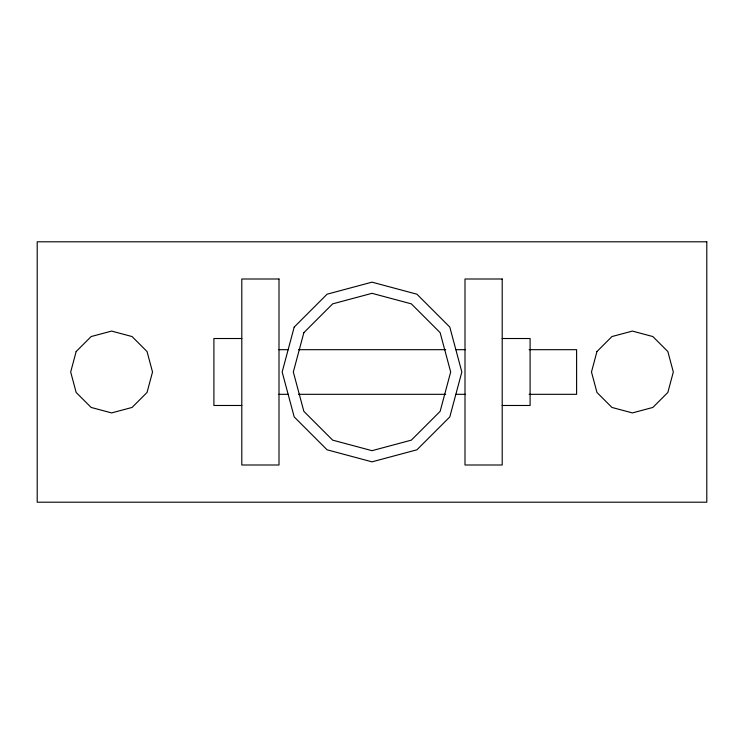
<?xml version="1.0" encoding="UTF-8"?>
<svg xmlns="http://www.w3.org/2000/svg" width="744" height="744" viewBox="0 0 744 744"><rect width="100%" height="100%" fill="white"/><g stroke="black" fill="none" stroke-linecap="round" stroke-linejoin="round"><path stroke-width="1.12" d="M241.8 338.52L213.9 338.52L213.9 405.48L241.8 405.48M502.2 338.52L530.1 338.52L530.1 405.48L502.2 405.48M278.87 349.68L288.142 349.68M298.567 349.68L445.693 349.68M456.119 349.68L465.391 349.68M529.105 349.68L576.6 349.68L576.6 394.32L529.105 394.32M278.87 394.32L288.142 394.32M298.567 394.32L445.693 394.32M456.119 394.32L465.391 394.32M76.158 351.54L70.68 372L76.158 392.46L91.14 407.442L111.6 412.92L132.06 407.442L147.042 392.46L152.52 372L147.042 351.54L132.06 336.558L111.6 331.08L91.14 336.558L76.158 351.54M294.196 327.081L282.162 372L294.196 416.919L327.081 449.804L372 461.838L416.919 449.804L449.804 416.919L461.838 372L449.804 327.081L416.919 294.196L372 282.162L327.081 294.196L294.196 327.081M303.859 332.661L293.322 372L303.859 411.339L332.661 440.141L372 450.678L411.339 440.141L440.141 411.339L450.678 372L440.141 332.661L411.339 303.859L372 293.322L332.661 303.859L303.859 332.661M596.958 351.54L591.48 372L596.958 392.46L611.94 407.442L632.4 412.92L652.86 407.442L667.842 392.46L673.32 372L667.842 351.54L652.86 336.558L632.4 331.08L611.94 336.558L596.958 351.54M706.8 241.8L37.2 241.8L37.2 502.2L706.8 502.2L706.8 241.8M279 279L241.8 279L241.8 465L279 465L279 279M502.2 279L465 279L465 465L502.2 465L502.2 279"/></g></svg>
